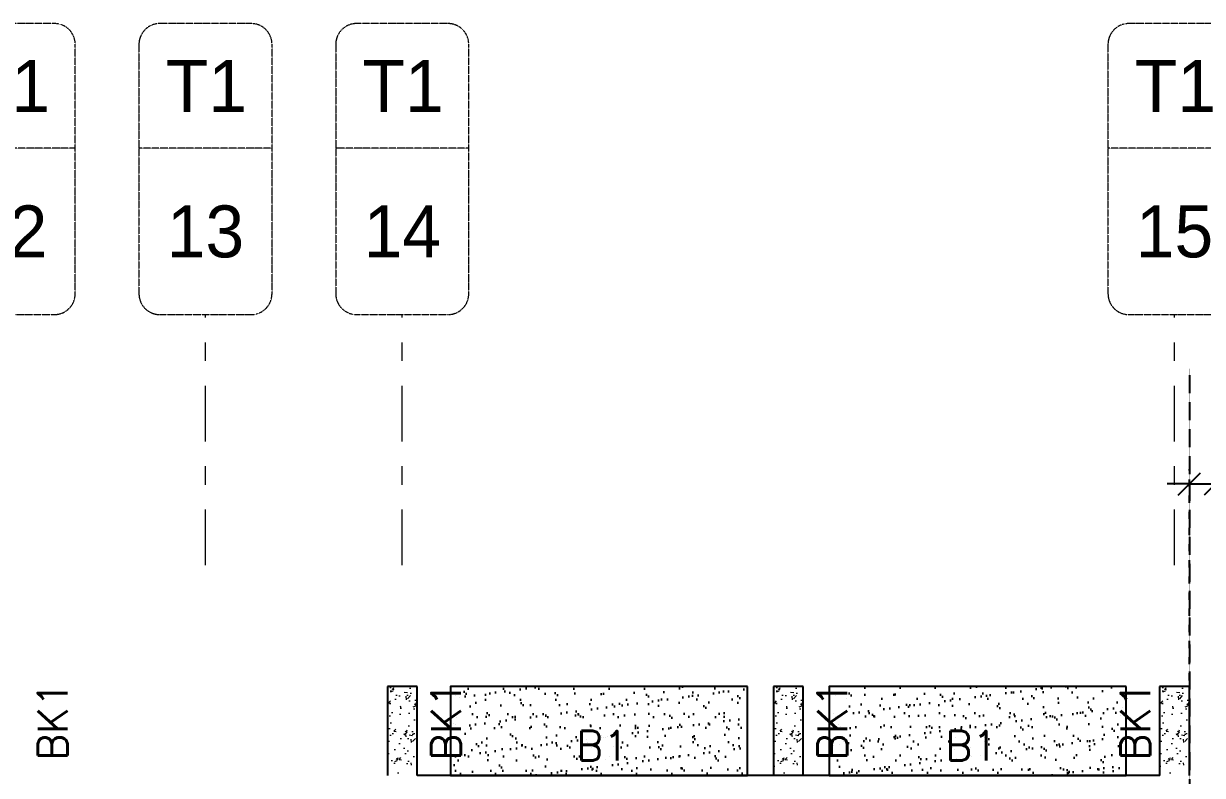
# Model space of a CAD drawing. Header units: millimetres. Extents: x 1078357 to 2594950, y -4969473 to -4636555.
# Drawn here: x 1266897 to 1274835, y -4652534 to -4647470 of the extents above; entities that cross this region are included whole.
import ezdxf
from ezdxf.enums import TextEntityAlignment as Align

# ---------------------------------------------------------------- set-up
doc = ezdxf.new("R2010")
doc.units = ezdxf.units.MM
doc.header["$PDMODE"] = 35
for name, pattern in [('CENTER', [2, 1.25, -0.25, 0.25, -0.25]), ('CONTINOUS', [0]), ('DGN STYLE 7', [8.34, 3.75, -1.67, 1.25, -1.67]), ('DOT', [0.25, 0, -0.25]), ('HIDDEN', [0.375, 0.25, -0.125]), ('New Retail block$0$CONTINOUS', [0])]:
    doc.linetypes.add(name, pattern=pattern)
doc.layers.get('0').update_dxf_attribs({"lineweight": 0})
doc.layers.get('Defpoints').update_dxf_attribs({"lineweight": 0})
for name, color, linetype, lineweight in [('A-_ANOTDIMA_D-', 6, 'Continuous', 13), ('A-_ANOTGRID_E-', 8, 'DGN STYLE 7', 13), ('GRID LINE', 8, 'Continuous', 0), ('HATCH', 8, 'Continuous', 30), ('S-NON STR RCC WALL', 8, 'Continuous', 0)]:
    doc.layers.add(name, color=color, linetype=linetype, lineweight=lineweight)
for name, color, linetype in [('B-200x650', 241, 'HIDDEN'), ('EXPANSION JOINT', 10, 'HIDDEN'), ('EXPANTION JOINT', 240, 'Continuous'), ('S-PROJECTION', 54, 'New Retail block$0$CONTINOUS')]:
    doc.layers.add(name, color=color, linetype=linetype)
doc.styles.add('Roman', font='romans')
doc.styles.add('ROMANS', font='romans.shx', dxfattribs={"width": 0.85})
doc.styles.get("Standard").update_dxf_attribs({"font": 'Adani Regular.ttf', "height": 500})
doc.dimstyles.new('HARESH', dxfattribs={"dimtxt": 150, "dimasz": 75, "dimexe": 0, "dimexo": 0, "dimgap": 25, "dimtad": 1, "dimdec": 0, "dimdsep": 46, "dimtxsty": 'Roman', "dimblk": 'OBLIQUE', "dimcen": 225, "dimdle": 25, "dimclrd": 2, "dimclre": 2, "dimclrt": 7, "dimadec": 8, "dimazin": 1, "dimtfac": 1, "dimtdec": 0, "dimtmove": 0, "dimatfit": 0, "dimfxl": 1, "dimlwd": -1, "dimlwe": -1, "dimarcsym": 0})

# ---------------------------------------------------------------- blocks, each defined once
blk = doc.blocks.new('_Oblique')
at = {"color": 0, "linetype": 'ByBlock', "lineweight": -2}
blk.add_line((-0.5, -0.5), (0.5, 0.5), dxfattribs=at)
blk = doc.blocks.new('*D1224')
at = {"layer": 'Defpoints', "color": 0, "linetype": 'CONTINOUS', "ltscale": 0.5, "transparency": 16777216}
for p in [(1274921.9, -4650520.7, 2.8), (1274921.9, -4650571.1), (1274747, -4652534, 0)]:
    blk.add_point(p, dxfattribs=at)
at = {"layer": 'EXPANTION JOINT', "color": 2, "linetype": 'DOT', "ltscale": 0.5, "transparency": 16777216}
for p, q in [((1274747, -4652534), (1274747, -4650471.1)), ((1274921.9, -4650520.7), (1274921.9, -4650671.1))]:
    blk.add_line(p, q, dxfattribs=at)
at = {"layer": 'EXPANTION JOINT', "color": 2, "linetype": 'CONTINOUS', "ltscale": 0.5, "transparency": 16777216}
for p, q in [((1274747, -4650571.1), (1274597, -4650571.1)), ((1274747, -4650571.1), (1274921.9, -4650571.1)), ((1274921.9, -4650571.1), (1278286.2, -4650571.1))]:
    blk.add_line(p, q, dxfattribs=at)
at = {"layer": 'EXPANTION JOINT', "color": 2, "linetype": 'CONTINOUS', "ltscale": 0.5, "transparency": 16777216, "xscale": 150, "yscale": 150, "zscale": 150}
blk.add_blockref('_Oblique', (1274747, -4650571.1), dxfattribs=at)
at = {"layer": 'EXPANTION JOINT', "color": 2, "linetype": 'CONTINOUS', "ltscale": 0.5, "transparency": 16777216, "xscale": 150, "yscale": 150, "zscale": 150, "rotation": 180}
blk.add_blockref('_Oblique', (1274921.9, -4650571.1), dxfattribs=at)
at = {"layer": 'EXPANTION JOINT', "color": 7, "linetype": 'CONTINOUS', "ltscale": 0.5, "transparency": 16777216, "char_height": 225, "attachment_point": 5, "style": 'Roman'}
for s, insert in [('175mm', (1276754, -4650383.6)), ('EXPANSION JOINT ', (1276754, -4650758.6))]:
    blk.add_mtext(s, dxfattribs=dict(at, insert=insert))
blk = doc.blocks.new('*D1225')
at = {"layer": 'Defpoints', "color": 0, "linetype": 'CONTINOUS', "ltscale": 0.5, "transparency": 16777216}
for p in [(1274921.9, -4650520.7, 2.8), (1274921.9, -4650571.1), (1274747, -4652534, 0)]:
    blk.add_point(p, dxfattribs=at)
at = {"layer": 'EXPANTION JOINT', "color": 2, "linetype": 'DOT', "ltscale": 0.5, "transparency": 16777216}
for p, q in [((1274747, -4652534), (1274747, -4650471.1)), ((1274921.9, -4650520.7), (1274921.9, -4650671.1))]:
    blk.add_line(p, q, dxfattribs=at)
at = {"layer": 'EXPANTION JOINT', "color": 2, "linetype": 'CONTINOUS', "ltscale": 0.5, "transparency": 16777216}
for p, q in [((1274747, -4650571.1), (1274597, -4650571.1)), ((1274747, -4650571.1), (1274921.9, -4650571.1)), ((1274921.9, -4650571.1), (1278286.2, -4650571.1))]:
    blk.add_line(p, q, dxfattribs=at)
at = {"layer": 'EXPANTION JOINT', "color": 2, "linetype": 'CONTINOUS', "ltscale": 0.5, "transparency": 16777216, "xscale": 150, "yscale": 150, "zscale": 150}
blk.add_blockref('_Oblique', (1274747, -4650571.1), dxfattribs=at)
at = {"layer": 'EXPANTION JOINT', "color": 2, "linetype": 'CONTINOUS', "ltscale": 0.5, "transparency": 16777216, "xscale": 150, "yscale": 150, "zscale": 150, "rotation": 180}
blk.add_blockref('_Oblique', (1274921.9, -4650571.1), dxfattribs=at)
at = {"layer": 'EXPANTION JOINT', "color": 7, "linetype": 'CONTINOUS', "ltscale": 0.5, "transparency": 16777216, "char_height": 225, "attachment_point": 5, "style": 'Roman'}
for s, insert in [('175mm', (1276754, -4650383.6)), ('EXPANSION JOINT ', (1276754, -4650758.6))]:
    blk.add_mtext(s, dxfattribs=dict(at, insert=insert))
blk = doc.blocks.new('Tower grid nomenclature-ex')
at = {"layer": 'A-_ANOTGRID_E-'}
blk.add_lwpolyline([(-1250, -600), (1750, -600, 0.414214), (2000, -350), (2000, 750, 0.414214), (1750, 1000), (-1250, 1000, 0.414214), (-1500, 750), (-1500, -350, 0.414214)], format="xyb", close=True, dxfattribs=at)
blk.add_lwpolyline([(0, 1000), (0, -600)], dxfattribs=at)
at = {"layer": 'A-_ANOTGRID_E-', "flags": 8}
for p in [(-1235, 400), (1788, 400)]:
    blk.add_attdef('GRID', text='', height=625, dxfattribs=at).set_placement(p, align=Align.MIDDLE_CENTER)
blk = doc.blocks.new('T1')
at = {"layer": 'GRID LINE', "linetype": 'DGN STYLE 7', "ltscale": 100, "elevation": 0}
for points in [[(77460.6, -31827), (77460.6, -30138.1)], [(78785.6, -31827), (78785.6, -30138.1)], [(83985.6, -31827), (83985.6, -30138.1)]]:
    blk.add_lwpolyline(points, dxfattribs=at)
at = {"layer": 'GRID LINE'}
ref = blk.add_blockref('Tower grid nomenclature-ex', (76023.6, -29018.1, 0), dxfattribs=dict(at, xscale=0.56, yscale=0.56, zscale=0.56, rotation=270))
ref.add_attrib('GRID', '12', dxfattribs={"layer": 'A-_ANOTGRID_E-', "height": 350}).set_placement((76135.6, -29578.1, 0), align=Align.MIDDLE_CENTER)
ref.add_attrib('GRID', 'T1', dxfattribs={"layer": 'A-_ANOTGRID_E-', "height": 350}).set_placement((76141.4, -28598.1, 0), align=Align.MIDDLE_CENTER)
ref = blk.add_blockref('Tower grid nomenclature-ex', (77348.6, -29018.1, 0), dxfattribs=dict(at, xscale=0.56, yscale=0.56, zscale=0.56, rotation=270))
ref.add_attrib('GRID', '13', dxfattribs={"layer": 'A-_ANOTGRID_E-', "height": 350}).set_placement((77460.6, -29578.1, 0), align=Align.MIDDLE_CENTER)
ref.add_attrib('GRID', 'T1', dxfattribs={"layer": 'A-_ANOTGRID_E-', "height": 350}).set_placement((77466.4, -28598.1, 0), align=Align.MIDDLE_CENTER)
ref = blk.add_blockref('Tower grid nomenclature-ex', (78673.6, -29018.1, 0), dxfattribs=dict(at, xscale=0.56, yscale=0.56, zscale=0.56, rotation=270))
ref.add_attrib('GRID', '14', dxfattribs={"layer": 'A-_ANOTGRID_E-', "height": 350}).set_placement((78785.6, -29578.1, 0), align=Align.MIDDLE_CENTER)
ref.add_attrib('GRID', 'T1', dxfattribs={"layer": 'A-_ANOTGRID_E-', "height": 350}).set_placement((78791.4, -28598.1, 0), align=Align.MIDDLE_CENTER)
ref = blk.add_blockref('Tower grid nomenclature-ex', (83873.6, -29018.1, 0), dxfattribs=dict(at, xscale=0.56, yscale=0.56, zscale=0.56, rotation=270))
ref.add_attrib('GRID', '15', dxfattribs={"layer": 'A-_ANOTGRID_E-', "height": 350}).set_placement((83985.6, -29578.1, 0), align=Align.MIDDLE_CENTER)
ref.add_attrib('GRID', 'T1', dxfattribs={"layer": 'A-_ANOTGRID_E-', "height": 350}).set_placement((83991.4, -28598.1, 0), align=Align.MIDDLE_CENTER)

msp = doc.modelspace()

# ---------------------------------------------------------------- hatches: boundary and pattern name
at = {"layer": 'HATCH'}
h = msp.add_hatch(dxfattribs=at)
h.set_pattern_fill('AR-SAND', color=8, scale=3, angle=179.97015)
h.set_pattern_definition([(37.4701541, (-1636136.65, 9335035.87), (-4.7236114, 146.8264517), [0, -115.824, 0, -129.54, 0, -123.825]), (7.4701541, (-1636136.65, 9335035.87), (134.9689868, 214.9772528), [0, -62.484, 0, -104.394, 0, -40.005]), (327.4701541, (-1636230.38, 9335035.92), (237.2979035, 0.3075449), [0, -38.1, 0, -137.16, 0, -179.07]), (317.4701541, (-1636230.38, 9335035.92), (229.1017424, 66.759465), [0, -19.05, 0, -89.916, 0, -102.87])])
h.paths.add_polyline_path([(1271771.9, -4651934.4), (1269771.9, -4651934.4), (1269771.9, -4652534.4), (1271771.9, -4652534.4)])
h = msp.add_hatch(dxfattribs=at)
h.set_pattern_fill('AR-SAND', color=8, scale=3, angle=179.97015)
h.set_pattern_definition([(37.4701541, (-1638686.65, 9335035.87), (-4.7236114, 146.8264517), [0, -115.824, 0, -129.54, 0, -123.825]), (7.4701541, (-1638686.65, 9335035.87), (134.9689868, 214.9772528), [0, -62.484, 0, -104.394, 0, -40.005]), (327.4701541, (-1638780.38, 9335035.92), (237.2979035, 0.3075449), [0, -38.1, 0, -137.16, 0, -179.07]), (317.4701541, (-1638780.38, 9335035.92), (229.1017424, 66.759465), [0, -19.05, 0, -89.916, 0, -102.87])])
h.paths.add_polyline_path([(1274321.9, -4651934.4), (1272321.9, -4651934.4), (1272321.9, -4652534.4), (1274321.9, -4652534.4)])
at = {"layer": 'S-NON STR RCC WALL'}
h = msp.add_hatch(dxfattribs=at)
h.set_pattern_fill('AR-CONC', color=256, angle=180)
h.set_pattern_definition([(50, (-7264498.2, 32903153.84), (182.184669, -15.93908554), [19.05, -209.55]), (355, (-7264498.2, 32903153.84), (-35.2434214, 191.0568452), [15.24, -167.6405842]), (100.4514447, (-7264483.01, 32903152.51), (146.9412471, 175.1177519), [16.1900088, -178.0902446]), (46.1842, (-7264498.2, 32903204.64), (271.0790409, -42.0423279), [28.575, -314.325]), (96.6355576, (-7264475.6, 32903201.14), (237.404134, 247.4261246), [24.2850231, -267.1356082]), (351.1841512, (-7264498.2, 32903204.64), (237.404134, 247.4261246), [22.859967, -251.459732]), (21, (-7264472.8, 32903191.94), (151.61439127, -102.2651982), [19.05, -209.55]), (326, (-7264472.8, 32903191.94), (61.80202835, 184.1879661), [15.24, -167.64]), (71.451445, (-7264460.16, 32903183.42), (213.4164193, 81.9227689), [16.1900088, -178.0899376]), (37.5, (-7264498.196, 32903153.84), (3.08860325, 84.55503887), [0, -165.608, 0, -170.18, 0, -168.275]), (7.5, (-7264498.2, 32903153.84), (66.8196625, 100.18057482), [0, -97.028, 0, -161.798, 0, -64.135]), (327.5, (-7264554.84, 32903153.84), (135.59059517, -5.72874399), [0, -63.5, 0, -198.12, 0, -262.89]), (317.5, (-7264580.24, 32903153.84), (148.1291814, 25.42649103), [0, -82.55, 0, -131.572, 0, -186.69])])
h.paths.add_polyline_path([(1269546.6, -4652534.4), (1269546.6, -4651934.4), (1269346.6, -4651934.4), (1269346.6, -4652534.4), (1269546.6, -4652534.4)], is_closed=False)
h = msp.add_hatch(dxfattribs=at)
h.set_pattern_fill('AR-CONC', color=256, angle=180)
h.set_pattern_definition([(50, (-7261898.2, 32903153.85), (182.184669, -15.93908554), [19.05, -209.55]), (355, (-7261898.2, 32903153.85), (-35.2434214, 191.0568452), [15.24, -167.6405842]), (100.4514447, (-7261883.01, 32903152.52), (146.9412471, 175.1177519), [16.1900088, -178.0902446]), (46.1842, (-7261898.2, 32903204.65), (271.0790409, -42.0423279), [28.575, -314.325]), (96.6355576, (-7261875.6, 32903201.14), (237.404134, 247.4261246), [24.2850231, -267.1356082]), (351.1841512, (-7261898.2, 32903204.65), (237.404134, 247.4261246), [22.859967, -251.459732]), (21, (-7261872.8, 32903191.95), (151.61439127, -102.2651982), [19.05, -209.55]), (326, (-7261872.8, 32903191.95), (61.80202835, 184.1879661), [15.24, -167.64]), (71.451445, (-7261860.16, 32903183.42), (213.4164193, 81.9227689), [16.1900088, -178.0899376]), (37.5, (-7261898.196, 32903153.846), (3.08860325, 84.55503887), [0, -165.608, 0, -170.18, 0, -168.275]), (7.5, (-7261898.2, 32903153.85), (66.8196625, 100.18057482), [0, -97.028, 0, -161.798, 0, -64.135]), (327.5, (-7261954.84, 32903153.846), (135.59059517, -5.72874399), [0, -63.5, 0, -198.12, 0, -262.89]), (317.5, (-7261980.24, 32903153.85), (148.1291814, 25.42649103), [0, -82.55, 0, -131.572, 0, -186.69])])
h.paths.add_polyline_path([(1272146.6, -4652534.3), (1272146.6, -4651934.4), (1271946.6, -4651934.4), (1271946.6, -4652534.4), (1272146.6, -4652534.4)], is_closed=False)
h = msp.add_hatch(dxfattribs=at)
h.set_pattern_fill('AR-CONC', color=256, angle=180)
h.set_pattern_definition([(50, (-7259298.2, 32903153.84), (182.184669, -15.93908554), [19.05, -209.55]), (355, (-7259298.2, 32903153.84), (-35.2434214, 191.0568452), [15.24, -167.6405842]), (100.4514447, (-7259283.01, 32903152.51), (146.9412471, 175.1177519), [16.1900088, -178.0902446]), (46.1842, (-7259298.2, 32903204.64), (271.0790409, -42.0423279), [28.575, -314.325]), (96.6355576, (-7259275.6, 32903201.14), (237.404134, 247.4261246), [24.2850231, -267.1356082]), (351.1841512, (-7259298.2, 32903204.64), (237.404134, 247.4261246), [22.859967, -251.459732]), (21, (-7259272.8, 32903191.94), (151.61439127, -102.2651982), [19.05, -209.55]), (326, (-7259272.8, 32903191.94), (61.80202835, 184.1879661), [15.24, -167.64]), (71.451445, (-7259260.16, 32903183.42), (213.4164193, 81.9227689), [16.1900088, -178.0899376]), (37.5, (-7259298.196, 32903153.84), (3.08860325, 84.55503887), [0, -165.608, 0, -170.18, 0, -168.275]), (7.5, (-7259298.2, 32903153.84), (66.8196625, 100.18057482), [0, -97.028, 0, -161.798, 0, -64.135]), (327.5, (-7259354.84, 32903153.84), (135.59059517, -5.72874399), [0, -63.5, 0, -198.12, 0, -262.89]), (317.5, (-7259380.24, 32903153.84), (148.1291814, 25.42649103), [0, -82.55, 0, -131.572, 0, -186.69])])
h.paths.add_polyline_path([(1274746.6, -4652534.4), (1274746.6, -4651934.4), (1274546.6, -4651934.4), (1274546.6, -4652534.4), (1274746.6, -4652534.4)], is_closed=False)

# ---------------------------------------------------------------- linework, layer by layer
at = {"layer": 'B-200x650', "linetype": 'CONTINOUS', "ltscale": 700}
for p, q in [((1269546.6, -4651934.4, 0), (1269346.6, -4651934.4, 0)), ((1269346.6, -4651934.4, 0), (1269346.6, -4652534.4, 0)), ((1269546.6, -4652534.4, 0), (1269546.6, -4651934.4, 0)), ((1272146.6, -4651934.4, 0), (1271946.6, -4651934.4, 0)), ((1271946.6, -4651934.4, 0), (1271946.6, -4652534.4, 0)), ((1272146.6, -4652534.4, 0), (1272146.6, -4651934.4, 0)), ((1274746.6, -4651934.4, 0), (1274546.6, -4651934.4, 0)), ((1274546.6, -4651934.4, 0), (1274546.6, -4652534.4, 0)), ((1274746.6, -4652534.4, 0), (1274746.6, -4651934.4, 0)), ((1274546.9, -4652534.4, 0), (1269546.9, -4652534.4, 0))]:
    msp.add_line(p, q, dxfattribs=at)
at = {"layer": 'EXPANSION JOINT'}
msp.add_line((1274746.9, -4649794.4, 0), (1274746.9, -4670126.9, 0), dxfattribs=at)
msp.add_line((1274746.9, -4649794.4, 0), (1274746.9, -4670126.9, 0), dxfattribs=at)
at = {"layer": 'S-PROJECTION', "elevation": 0}
for points in [[(1271771.9, -4651934.4), (1269771.9, -4651934.4), (1269771.9, -4652534.4), (1271771.9, -4652534.4)], [(1274321.9, -4651934.4), (1272321.9, -4651934.4), (1272321.9, -4652534.4), (1274321.9, -4652534.4)]]:
    msp.add_lwpolyline(points, close=True, dxfattribs=at)

# ---------------------------------------------------------------- block references
at = {"layer": 'A-_ANOTDIMA_D-', "color": 2, "linetype": 'CENTER', "ltscale": 700}
msp.add_blockref('T1', (1190661.1, -4619291.7, 0), dxfattribs=at)

# ---------------------------------------------------------------- texts
at = {"layer": 'B-200x650', "linetype": 'CONTINOUS', "ltscale": 700, "style": 'ROMANS'}
for p in [(1267192.2, -4652434, 50), (1269842.2, -4652434, 50), (1272442.2, -4652434, 50), (1274483.8, -4652434, 50)]:
    msp.add_text('BK1', height=200, rotation=90, dxfattribs=at).set_placement(p)
at = {"layer": 'B-200x650', "linetype": 'HIDDEN', "ltscale": 500, "style": 'ROMANS'}
for p in [(1270619.4, -4652434, -2.7), (1273104.1, -4652434, -2.7)]:
    msp.add_text('B1', height=200, rotation=359.99906, dxfattribs=at).set_placement(p)

# ---------------------------------------------------------------- dimensions: what is measured, and where the dimension line sits
at = {"layer": 'EXPANTION JOINT', "linetype": 'CONTINOUS', "ltscale": 0.5}
for picture in ['*D1224', '*D1225']:
    dim = msp.add_linear_dim(base=(1274921.9, -4650571.1, -2.8), p1=(1274747, -4652534, -2.8), p2=(1274921.9, -4650520.7, 0), text='175mm\\XEXPANSION JOINT ', dimstyle='HARESH', override={"dimtxt": 225, "dimasz": 150, "dimexe": 100, "dimgap": 75, "dimtxsty": 'Roman', "dimdle": 1, "dimfxl": 500, "dimarcsym": 1}, dxfattribs=at)
    dim.commit()
    dim.dimension.update_dxf_attribs({"geometry": picture, "text_midpoint": (1276754, -4650571.1, -2.8)})

doc.saveas('drawing.dxf')
